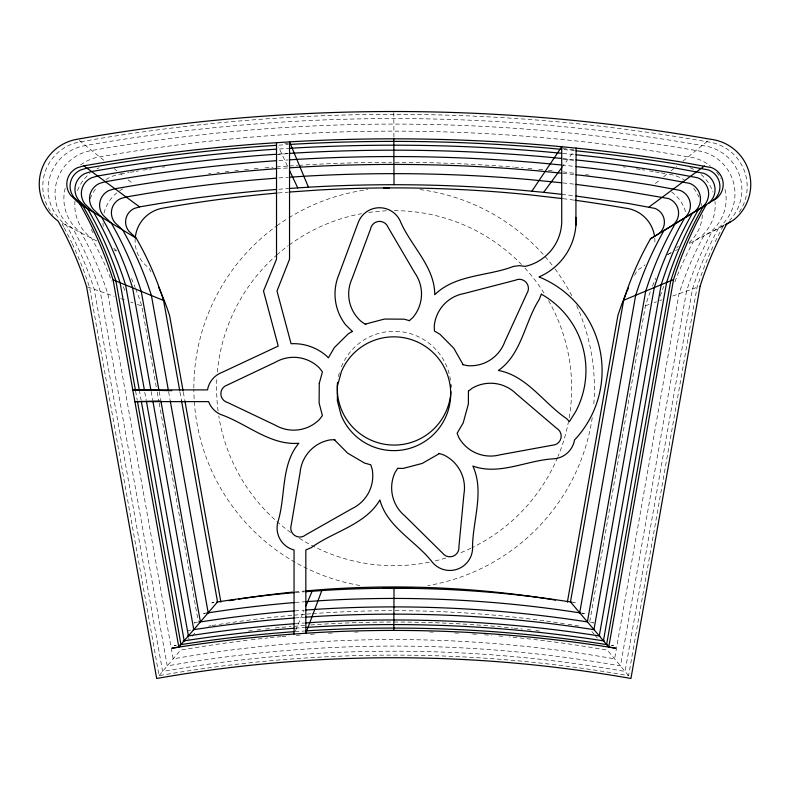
<?xml version="1.0" encoding="UTF-8"?>
<svg xmlns="http://www.w3.org/2000/svg" width="790" height="790" viewBox="0 0 790 790"><rect width="100%" height="100%" fill="white"/><g stroke="black" fill="none" stroke-linecap="round" stroke-linejoin="round"><path stroke-width="0.59" stroke-dasharray="3.95 2.96" d="M589.755 621.631L645.45 305.73A292.182 292.182 0 0 1 650.279 291.836M72.246 243.705A352.38 352.38 0 0 1 89.626 287.649L159.067 675.648A1351.907 1351.907 0 0 1 628.583 675.648L697.057 287.333A352.38 352.38 0 0 1 713.923 244.456M295.43 630.736L304.13 610.137L295.144 610.838M723.334 225.96L722.445 227.569A352.38 352.38 0 0 0 714.427 243.389M561.72 167.707L574.281 150.584L562.865 149.498M159.067 675.648L180.495 650.16A1229.122 1229.122 0 0 1 250.055 639.939M192.247 636.187L196.206 631.477M655.374 183.527L659.917 179.844M663.541 176.891L667.175 173.948A39.332 39.332 0 0 1 684.298 179.962M670.947 170.877L676.625 166.275M682.906 161.17L708.413 140.452M667.244 254.834L671.204 252.415M724.45 224.785L718.406 228.498L717.527 230.088A347.096 347.096 0 0 0 692.524 288.952L625.078 671.441A1331.624 1331.624 0 0 0 162.612 671.441L94.208 289.259A347.096 347.096 0 0 0 66.39 225.288A44.388 44.388 0 0 1 85.527 145.538A1775.505 1775.505 0 0 1 702.152 145.538A44.388 44.388 0 0 1 729.723 220.232M668.261 254.311L671.332 252.731M675.43 250.618L677.474 249.571M689.166 243.547L725.812 224.676M645.45 305.73L649.844 304.16M654.239 302.6L656.441 301.81M659.729 300.635L661.931 299.854M672.744 296.003L697.057 287.333M207 612.991L202.24 613.8A1203.555 1203.555 0 0 1 204.541 613.425M197.312 622.392L194.212 622.915A1253.7 1253.7 0 0 1 197.806 622.342M187.358 630.697L190.558 630.153M176.427 645.302L174.156 645.687A1378.945 1378.945 0 0 1 176.476 645.312M294.996 591.908L304.022 591.048M291.727 615.38L280.094 616.476A1120.961 1120.961 0 0 0 218.899 624.446M294.048 615.163L304.644 614.274M276.52 154.455L289.535 153.556M264.926 167.885L273.044 167.233M276.52 166.957L288.508 166.038M278.949 177.938L288.37 177.286M278.86 189.264L288.706 188.494M278.199 192.958L288.419 192.138M295.519 592.52L304.683 591.779M295.223 602.513L304.654 601.763M306.954 614.087L311.457 613.731M295.174 617.928L304.634 617.237M295.085 623.665L304.614 623.014M294.048 626.282L304.654 625.433M284.805 143.523L288.35 143.286M278.89 145.162L288.35 144.54M279.463 148.984L289.535 148.322M278.623 154.109L288.429 153.467M278.86 160.558L288.33 159.936M289.535 165.979L297.741 165.436M298.916 165.357L307.122 164.824A1494.611 1494.611 0 0 1 391.613 162.296M276.648 168.685L288.36 167.924L278.584 147.108M295.154 628.168L304.673 627.546M295.055 631.625L304.634 630.993M562.816 153.418L574.952 154.613M562.776 158.563L574.923 159.817M561.72 165.021L574.913 166.443M562.914 148.589L576.088 150.031M562.914 159.185L574.863 160.489M548.359 170.294L553.217 170.828M562.885 171.894L574.814 173.306M562.914 173.316L574.834 174.63M562.934 182.925L573.886 184.119M561.72 194.32L574.863 195.9M585.548 174.639L589.113 175.084M563.102 198.695L567.763 199.268A1330.202 1330.202 0 0 1 573.757 200.077M571.605 602.089L576.177 602.859A1143.377 1143.377 0 0 0 573.826 602.484M579.702 612.783L585.706 613.8A1203.555 1203.555 0 0 0 582.25 613.247M590.525 622.382L593.655 622.915A1253.7 1253.7 0 0 0 590.051 622.342M611.203 645.292L613.504 645.687A1378.945 1378.945 0 0 0 611.174 645.312M87.572 286.928L114.204 296.29M120.692 298.571L126.242 300.516M130.686 302.086L132.908 302.866M137.351 304.426L141.795 305.987L157.003 390.971M96.745 240.96L61.383 222.701A352.38 352.38 0 0 1 63.674 226.839M114.224 249.986L116.298 251.062M79.227 140.452L104.922 161.17M114.116 168.576L116.969 170.877M105.89 179.567A39.332 39.332 0 0 1 120.781 173.948L124.435 176.891M128.089 179.844L132.661 183.527M591.819 631.477L594.169 634.301M594.949 635.239L597.309 638.073M628.583 675.648L607.372 650.16A1229.122 1229.122 0 0 0 509.362 636.918M183.329 392.215L184.633 399.493M179.962 392.018L181.473 400.441M168.625 391.712L170.038 399.602M159.195 391.573L160.656 399.789M157.22 392.186L158.958 401.893M159.175 403.107L198.29 621.631M151.147 391.465L152.667 399.957M144.758 392.334L146.219 400.214M188.642 637.53L189.077 639.949M139.297 390.023L141.143 400.313M135.613 391.109L137.272 400.402M393.815 112.457L393.924 137.667M592.233 417.683A200.285 200.285 0 0 1 427.815 585.607M359.806 585.489A200.285 200.285 0 0 1 193.856 389.144M193.856 387.93A200.285 200.285 0 0 1 275.907 226.503M276.895 225.792A200.285 200.285 0 0 1 286.948 218.988M288.992 217.704A200.285 200.285 0 0 1 367.725 189.639M420.013 189.57A200.285 200.285 0 0 1 554.343 267.988M555.074 268.965A200.285 200.285 0 0 1 571.812 295.737M576.631 305.661A200.285 200.285 0 0 1 593.665 405.517M548.556 300.605A177.523 177.523 0 0 1 558.056 456.324M557.582 457.459A177.523 177.523 0 0 1 471.946 547.737M470.84 548.27A177.523 177.523 0 0 1 459.573 553.198M445.767 558.026A177.523 177.523 0 0 1 433.996 561.167M429.207 562.194A177.523 177.523 0 0 1 298.966 538.03M290.819 532.539A177.523 177.523 0 0 1 218.8 415.984M218.099 411.116A177.523 177.523 0 0 1 216.885 378.232M217.339 372.1A177.523 177.523 0 0 1 275.829 255.812M276.747 255.002A177.523 177.523 0 0 1 288.212 245.72M289.199 244.989A177.523 177.523 0 0 1 361.474 213.675M368.762 212.471A177.523 177.523 0 0 1 388.216 210.752M394.289 210.654A177.523 177.523 0 0 1 521.479 264.492M524.846 268.057A177.523 177.523 0 0 1 544.833 294.344M634.607 275.305A260.048 260.048 0 0 1 636.641 271.444L637.293 270.259L642.576 267.02A33.259 33.259 0 0 0 645.005 264.848M654.762 238.116A33.259 33.259 0 0 1 654.88 242.481M135.179 238.55A33.259 33.259 0 0 0 148.806 267.85A260.048 260.048 0 0 1 150.91 271.671M338.406 376.672A56.9 56.9 0 0 1 339.848 371.142M341.389 366.837A56.9 56.9 0 0 1 450.478 380.276M64.237 227.885A352.38 352.38 0 0 1 71.742 242.639M131.446 278.475A292.182 292.182 0 0 1 135.199 287.521M135.653 288.666A292.182 292.182 0 0 1 141.795 305.987M208.52 173.849A1494.611 1494.611 0 0 1 210.92 173.553M216.914 172.822A1494.611 1494.611 0 0 1 219.314 172.536M225.308 171.845A1494.611 1494.611 0 0 1 228.912 171.44M234.916 170.788A1494.611 1494.611 0 0 1 238.521 170.403M244.525 169.791A1494.611 1494.611 0 0 1 249.334 169.317M254.143 168.853A1494.611 1494.611 0 0 1 260.157 168.3M395.237 162.296A1494.611 1494.611 0 0 1 513.461 167.075M514.665 167.174A1494.611 1494.611 0 0 1 523.089 167.875M527.898 168.3A1494.611 1494.611 0 0 1 533.912 168.853M538.721 169.317A1494.611 1494.611 0 0 1 543.53 169.791M93.102 232.853A39.332 39.332 0 0 1 90.139 226.691M90.218 198.705A39.332 39.332 0 0 1 97.239 187.003M116.456 250.637A37.367 37.367 0 0 1 113.74 248.149M103.263 226.552A37.367 37.367 0 0 1 102.986 222.889M104.004 213.181A37.367 37.367 0 0 1 116.821 192.869M119.774 190.706A37.367 37.367 0 0 1 122.944 188.83M678.393 246.046A37.367 37.367 0 0 1 676.763 247.882M671.619 191.931A37.367 37.367 0 0 1 686.105 213.922M702.35 214.9A39.332 39.332 0 0 1 688.692 242.905M693.63 188.306A39.332 39.332 0 0 1 698.992 197.066M701.224 203.553A39.332 39.332 0 0 1 701.718 205.785M123.388 286.681A307.567 307.567 0 0 1 125.156 291.53M120.781 173.948A1573.275 1573.275 0 0 1 129.086 172.506M130.271 172.299A1573.275 1573.275 0 0 1 135.021 171.499M136.216 171.302A1573.275 1573.275 0 0 1 138.586 170.917M143.346 170.136A1573.275 1573.275 0 0 1 148.095 169.376M149.29 169.188A1573.275 1573.275 0 0 1 151.67 168.813M162.385 167.184A1573.275 1573.275 0 0 1 164.764 166.828M623.182 166.828A1573.275 1573.275 0 0 1 625.571 167.184M636.286 168.813A1573.275 1573.275 0 0 1 641.045 169.564M642.231 169.761A1573.275 1573.275 0 0 1 644.61 170.136M649.36 170.917A1573.275 1573.275 0 0 1 654.12 171.707M655.305 171.904A1573.275 1573.275 0 0 1 660.055 172.714M661.24 172.911A1573.275 1573.275 0 0 1 667.175 173.948M248.475 631.032A1179.954 1179.954 0 0 1 252.119 630.588M256.987 630.005A1179.954 1179.954 0 0 1 260.641 629.581M265.519 629.038A1179.954 1179.954 0 0 1 271.612 628.386M275.266 628.011A1179.954 1179.954 0 0 1 291.135 626.519M310.687 624.969A1179.954 1179.954 0 0 1 391.524 622.026M393.973 622.026A1179.954 1179.954 0 0 1 512.68 628.011M513.905 628.139A1179.954 1179.954 0 0 1 522.437 629.038M527.305 629.581A1179.954 1179.954 0 0 1 530.959 630.005M535.827 630.588A1179.954 1179.954 0 0 1 539.481 631.032M208.56 626.124A1120.961 1120.961 0 0 1 210.851 625.739M212.006 625.552A1120.961 1120.961 0 0 1 217.754 624.623M312.583 613.642A1120.961 1120.961 0 0 1 391.702 610.68M395.188 610.68A1120.961 1120.961 0 0 1 566.855 624.08M568 624.258A1120.961 1120.961 0 0 1 572.602 624.989M574.903 625.364A1120.961 1120.961 0 0 1 579.495 626.124M674.917 281.882A320.375 320.375 0 0 1 692.702 242.777L693.511 241.315L700.019 237.326A40.971 40.971 0 0 0 714.999 201.42M75.02 200.927A40.971 40.971 0 0 0 91.689 238.353A320.375 320.375 0 0 1 111.686 281.161M77.519 190.528A40.971 40.971 0 0 1 89.981 173.365M96.963 168.803A40.971 40.971 0 0 1 99.096 167.776M251.24 639.801A1229.122 1229.122 0 0 1 267.83 637.974M270.2 637.727A1229.122 1229.122 0 0 1 280.875 636.701M282.06 636.592A1229.122 1229.122 0 0 1 289.179 635.96M296.309 635.367A1229.122 1229.122 0 0 1 301.059 635.002M310.569 634.321A1229.122 1229.122 0 0 1 315.329 634.005M328.413 633.234A1229.122 1229.122 0 0 1 333.173 632.988M354.611 632.119A1229.122 1229.122 0 0 1 358.186 632.01M429.681 632.01A1229.122 1229.122 0 0 1 433.256 632.119M454.685 632.988A1229.122 1229.122 0 0 1 459.454 633.234M472.538 634.005A1229.122 1229.122 0 0 1 478.483 634.4M484.428 634.824A1229.122 1229.122 0 0 1 491.558 635.367M498.688 635.96A1229.122 1229.122 0 0 1 504.622 636.483M652.5 286.128A292.182 292.182 0 0 1 655.799 278.208M660.243 296.132A307.567 307.567 0 0 1 663.719 286.415M690.006 167.668A40.971 40.971 0 0 1 694.301 169.761M701.105 174.55A40.971 40.971 0 0 1 712.965 192.128M739.262 212.076A45.06 45.06 0 0 0 706.833 141.736A1802.543 1802.543 0 0 0 80.817 141.736A45.06 45.06 0 0 0 52.851 214.603M65.185 188.237A42.374 42.374 0 0 0 81.34 233.001A331.316 331.316 0 0 1 107.884 294.068L173.178 658.87A1271.061 1271.061 0 0 1 614.61 658.87L678.995 293.771A331.316 331.316 0 0 1 702.863 237.583L703.693 236.072L710.427 231.944A42.374 42.374 0 0 0 724.874 188.77M80.531 165.041A42.374 42.374 0 0 1 99.609 156.874A1694.748 1694.748 0 0 1 688.189 156.874A42.374 42.374 0 0 1 710.605 166.236M716.688 172.348A42.374 42.374 0 0 1 720.826 178.481M686.569 291.075L620.476 665.911A1304.991 1304.991 0 0 0 167.253 665.911L100.221 291.372A340.154 340.154 0 0 0 72.966 228.685A43.499 43.499 0 0 1 91.719 150.525A1739.995 1739.995 0 0 1 696.01 150.525A43.499 43.499 0 0 1 718.851 227.589L711.938 231.826L711.079 233.386A340.154 340.154 0 0 0 686.569 291.075M214.139 602.474L211.878 602.859A1143.377 1143.377 0 0 1 214.228 602.484"/><path stroke-width="1.19" d="M321.797 590.564L305.829 633.244L305.829 549.919L311.309 547.618C333.459 531.423 365.345 524.935 379.911 499.942C387.12 527.325 416.192 541.071 432.505 562.431A22.762 22.762 0 0 0 472.538 549.583C471.986 522.15 484.961 492.308 472.845 466.041C499.408 475.837 527.345 459.918 554.195 458.802A22.762 22.762 0 0 0 574.528 439.981A101.09 101.09 0 0 0 539.076 276.954L538.997 276.915A61.057 61.057 0 0 0 575.9 225.417L576.088 148.115L550.126 145.656A1793.438 1793.438 0 0 0 289.535 141.864L263.505 143.563A1793.438 1793.438 0 0 0 108.112 161.733L83.819 165.831L77.46 167.717A17.973 17.973 0 0 0 70.804 195.446L79.909 204.077L136.344 238.274L140.482 245.799A314.608 314.608 0 0 1 161.496 294.147L163.579 300.476L179.755 390.813M393.815 630.43L394.022 588.254M575.9 225.417L575.92 217.329M337.399 393.963L337.409 393.223M567.378 602.108L617.899 315.546A260.048 260.048 0 0 1 626.677 292.063M575.969 196.039L628.554 203.514L654.95 208.392A14.753 14.753 0 0 1 658.949 233.623L650.456 238.827L646.763 245.542A314.608 314.608 0 0 0 625.749 293.89L623.656 300.249L570.469 601.891L608.754 647.04L615.706 648.215A1392.869 1392.869 0 0 0 312.83 632.78L292.616 634.113A1392.869 1392.869 0 0 0 171.924 648.215L178.807 647.05L217.536 601.901L181.473 400.441M579.702 612.783L635.683 295.262L637.895 288.567A331.168 331.168 0 0 1 660.015 237.681L663.896 230.611L672.833 225.13A15.533 15.533 0 0 0 668.626 198.567L618.57 190.005L575.999 184.386M587.395 621.858L645.716 291.105L648.007 284.133A344.963 344.963 0 0 1 671.056 231.124L675.104 223.758L684.417 218.05A16.175 16.175 0 0 0 680.032 190.38L651.088 185.038A1614.247 1614.247 0 0 0 581.331 175.341L576.029 174.758M593.962 629.6L654.268 287.56L656.648 280.341A356.734 356.734 0 0 1 680.476 225.525L684.663 217.922L716.54 198.409A17.973 17.973 0 0 0 711.672 167.668L679.519 161.733A1793.438 1793.438 0 0 0 576.088 148.115M599.274 635.861L661.19 284.696L663.63 277.29A366.254 366.254 0 0 1 688.1 221.003L692.395 213.191M603.442 640.779L666.622 282.445L669.11 274.881A373.729 373.729 0 0 1 694.084 217.457L698.469 209.478M606.611 644.521L670.759 280.726L673.287 273.054A379.427 379.427 0 0 1 698.637 214.752L703.09 206.654M608.754 647.04L673.544 279.571L676.102 271.819A383.259 383.259 0 0 1 701.708 212.925L706.201 204.748L650.456 238.827M305.829 606.118L312.129 591.206M397.716 468.282L395.059 472.44A36.419 36.419 0 0 0 404.658 515.732L442.489 553.059A9.105 9.105 0 0 0 458.911 546.779L463.928 494.155A36.419 36.419 0 0 0 443.457 454.833L438.786 453.361M531.858 191.219L561.72 146.752L561.72 219.235A46.729 46.729 0 0 1 525.123 266.388L519.227 265.637L513.342 266.447C487.746 276.352 455.267 274.367 434.737 294.739C434.856 266.418 410.336 245.621 400.105 220.766A22.762 22.762 0 0 0 358.107 222.81L338.673 275.187A50.066 50.066 0 0 0 345.615 324.779L352.518 331.563M289.535 188.445L308.426 187.2A1472.185 1472.185 0 0 1 522.338 190.311L543.648 192.335L561.72 167.707M439.428 453.559L422.176 463.444L403.167 468.411L397.656 468.371M409.339 320.71L412.982 317.382A36.419 36.419 0 0 0 414.918 273.083L388.038 227.234A9.105 9.105 0 0 0 370.54 229.051L352.083 278.584A36.419 36.419 0 0 0 361.682 321.866L365.81 324.493M649.074 206.98L704.522 165.949M725.378 224.706L730.493 221.565M352.389 331.445L348.38 333.726L334.397 347.531L328.334 357.88L327.198 356.537A50.066 50.066 0 0 0 291.085 343.729L276.994 291.026L289.535 259.219L289.535 141.864L308.426 187.2M365.247 324.137L384.463 319.051L404.115 319.18L409.427 320.631M623.656 300.249L673.544 279.571M276.52 189.452L265.716 190.311A1472.185 1472.185 0 0 0 159.501 203.514L139.563 206.881L134.339 208.432A14.753 14.753 0 0 0 128.879 231.194L136.344 238.274M305.147 590.94L321.649 589.587A997.652 997.652 0 0 1 555.449 600.084M294.374 592.609L277.823 594.179A1143.377 1143.377 0 0 0 216.569 602.108M276.648 168.685L276.52 168.695A1613.387 1613.387 0 0 0 136.769 185.038L114.915 188.731L109.188 190.43A16.175 16.175 0 0 0 103.194 215.384L111.39 223.155L115.923 231.401A344.963 344.963 0 0 1 138.971 284.41L141.252 291.362L158.978 390.408M276.52 178.135L258.913 179.547A1549.674 1549.674 0 0 0 147.098 193.441L126.114 196.977L120.623 198.606A15.533 15.533 0 0 0 114.866 222.573L122.736 230.028L127.081 237.948A331.168 331.168 0 0 1 149.211 288.834L151.404 295.509L168.418 390.586M289.555 192.039L316.79 190.143A1330.202 1330.202 0 0 1 529.33 194.784L561.937 198.547M305.829 591.69L327.544 590.189A1143.377 1143.377 0 0 1 571.486 602.108M294.048 602.612L289.081 603.007A1203.555 1203.555 0 0 0 206.852 613.06M305.829 601.664L323.999 600.469A1203.555 1203.555 0 0 1 579.949 612.882M294.048 610.927L284.667 611.677A1253.7 1253.7 0 0 0 199.011 622.155M294.048 618.017L280.904 619.074A1296.489 1296.489 0 0 0 193.175 629.768M294.048 623.754L277.853 625.048A1331.091 1331.091 0 0 0 187.793 636.039M294.048 628.257L275.463 629.749A1358.257 1358.257 0 0 0 183.201 641.006M276.52 145.311L264.818 146.081A1775.505 1775.505 0 0 0 110.975 164.063L86.93 168.122L80.629 169.988A17.795 17.795 0 0 0 74.043 197.441L83.059 205.993L88.036 215.058A379.427 379.427 0 0 1 113.395 273.37L115.903 281.003L135.406 389.944M289.535 144.461L290.592 144.392A1775.505 1775.505 0 0 1 548.576 148.145L561.72 149.389M276.52 149.172L266.773 149.814A1748.872 1748.872 0 0 0 115.241 167.529L91.551 171.529L85.35 173.365A17.528 17.528 0 0 0 78.862 200.403L87.739 208.827L92.647 217.764A373.729 373.729 0 0 1 117.611 275.187L120.09 282.721L139.297 390.023M289.535 148.322L292.152 148.155A1748.872 1748.872 0 0 1 546.265 151.848L561.72 153.309M276.52 154.248L269.341 154.722A1713.895 1713.895 0 0 0 120.831 172.072L97.624 175.992L91.541 177.799A17.173 17.173 0 0 0 85.182 204.294L93.882 212.55L98.691 221.309A366.254 366.254 0 0 1 123.161 277.586L125.59 284.963L144.412 390.122M289.535 153.398L294.216 153.092A1713.895 1713.895 0 0 1 543.244 156.706L561.72 158.464M276.52 160.706L272.609 160.963A1669.329 1669.329 0 0 0 127.96 177.869L105.356 181.69L99.431 183.448A16.728 16.728 0 0 0 93.24 209.251L101.713 217.29L106.393 225.822A356.734 356.734 0 0 1 130.232 280.638L132.592 287.827L150.93 390.25M289.535 159.857L296.833 159.383A1669.329 1669.329 0 0 1 539.392 162.908L561.72 165.021M289.535 167.845L300.072 167.154A1614.247 1614.247 0 0 1 534.623 170.561L561.72 173.188M289.535 177.207L303.874 176.269A1549.674 1549.674 0 0 1 529.043 179.547L561.72 182.796M305.829 610.018L321.036 609.021A1253.7 1253.7 0 0 1 587.651 621.957M305.829 617.158L318.508 616.328A1296.489 1296.489 0 0 1 594.613 629.768M305.829 622.935L316.474 622.234A1331.091 1331.091 0 0 1 599.946 636.039M305.829 627.467L314.864 626.875A1358.257 1358.257 0 0 1 604.488 641.006M294.048 631.694L293.633 631.714A1378.945 1378.945 0 0 0 179.972 644.759M305.829 630.914L313.65 630.41A1378.945 1378.945 0 0 1 607.678 644.759M334.99 439.684L330.052 439.902A36.419 36.419 0 0 0 300.101 472.588L291.224 524.985A9.105 9.105 0 0 0 305.789 534.84L351.767 508.76A36.419 36.419 0 0 0 372.238 469.438L370.767 464.787L364.565 463.078L347.62 453.144L334.348 439.714M171.815 390.655L132.779 389.895L207.513 389.895A22.762 22.762 0 0 1 222.049 372.386L278.228 346.099L263.505 291.026L276.52 259.219L276.52 142.714M576.088 150.781L599.946 153.398A1775.505 1775.505 0 0 1 676.675 164.063L708.502 169.939A17.795 17.795 0 0 1 713.331 200.374M576.078 154.741L596.875 157.022A1748.872 1748.872 0 0 1 672.448 167.529L703.801 173.316A17.528 17.528 0 0 1 708.551 203.297M576.058 159.936L592.836 161.782A1713.895 1713.895 0 0 1 666.898 172.072L697.619 177.75A17.173 17.173 0 0 1 702.28 207.128M576.048 166.562L587.691 167.845A1669.329 1669.329 0 0 1 659.828 177.869L689.759 183.399A16.728 16.728 0 0 1 694.292 212.016M543.648 192.335L561.72 194.32M462.535 364.565L467.354 365.642A36.419 36.419 0 0 0 504.751 341.813L526.881 293.505A9.105 9.105 0 0 0 515.366 280.213L464.204 293.495A36.419 36.419 0 0 0 434.253 326.191L434.461 331.059L440.01 334.318L453.816 348.291L463.147 364.704M79.909 204.077L84.945 213.241A383.259 383.259 0 0 1 110.551 272.135L113.088 279.858L163.579 300.476M83.819 165.831L139.563 206.881M289.535 170.423L297.741 187.901M183.112 391.001L169.643 315.773A260.048 260.048 0 0 0 158.662 287.303M184.85 400.708L220.894 602.108M170.235 400.728L208.195 612.793M200.403 621.868L160.874 400.965L134.883 401.626L208.6 401.626A22.762 22.762 0 0 0 220.44 414.404C246.401 423.272 270.012 445.669 298.837 443.259C280.539 464.875 285.95 496.574 277.813 522.19A22.762 22.762 0 0 0 294.048 549.978L294.048 634.113M152.885 401.172L193.767 629.61M146.417 401.33L188.395 635.871M141.341 401.458L184.179 640.789M137.48 401.557L180.969 644.531M113.088 279.858L178.807 647.05M393.815 138.823L394.022 184.712M412.044 587.651A200.285 200.285 0 0 1 382.903 588.145M383.486 188.178A200.285 200.285 0 0 1 389.519 187.941M229.238 600.677A997.652 997.652 0 0 1 235.203 599.689M238.787 599.126A997.652 997.652 0 0 1 292.735 592.115M627.112 291.056A260.048 260.048 0 0 1 628.435 288.064M654.495 235.963A33.259 33.259 0 0 0 625.117 208.096A1330.202 1330.202 0 0 0 574.952 200.235M276.994 193.056A1330.202 1330.202 0 0 0 163.145 208.096A33.259 33.259 0 0 0 135.278 237.474M450.922 391.712A56.9 56.9 0 0 1 389.46 444.879A56.9 56.9 0 0 1 337.537 382.36M450.932 384.858A56.9 56.9 0 0 1 451.021 387.159M319.259 383.426L319.13 403.078L322.399 415.599L319.427 419.48A36.419 36.419 0 0 1 275.463 425.267L227.737 402.564A9.105 9.105 0 0 1 227.451 384.977L275.463 362.195A36.419 36.419 0 0 1 319.427 367.982L322.429 371.902L319.259 383.426M337.449 385.945L337.36 400.797L341.112 415.165A56.9 56.9 0 0 0 428.16 439.092A56.9 56.9 0 0 0 428.743 348.815A56.9 56.9 0 0 0 341.389 371.626L337.449 385.945M468.45 391.09L468.371 404.026L463.167 422.976L457.114 433.295L459.01 437.858A36.419 36.419 0 0 0 499.971 454.823L552.24 445.244A9.105 9.105 0 0 0 556.525 428.19L516.295 393.904A36.419 36.419 0 0 0 472.331 388.117L468.45 391.09M700.108 286.247L630.943 678.482A1365.564 1365.564 0 0 0 156.687 678.482L86.544 286.563A355.944 355.944 0 0 0 58.016 220.963A45.514 45.514 0 0 1 77.647 139.178A1820.753 1820.753 0 0 1 709.983 139.178A45.514 45.514 0 0 1 733.88 219.817L726.642 224.251L725.753 225.881A355.944 355.944 0 0 0 700.108 286.247M541.357 294.176L539.116 299.677C524.619 322.31 521.637 354.335 498.381 370.471C526.841 375.606 543.846 403.354 566.637 418.631L569.412 421.633L575.732 411.511A87.572 87.572 0 0 0 541.357 294.176"/></g></svg>
